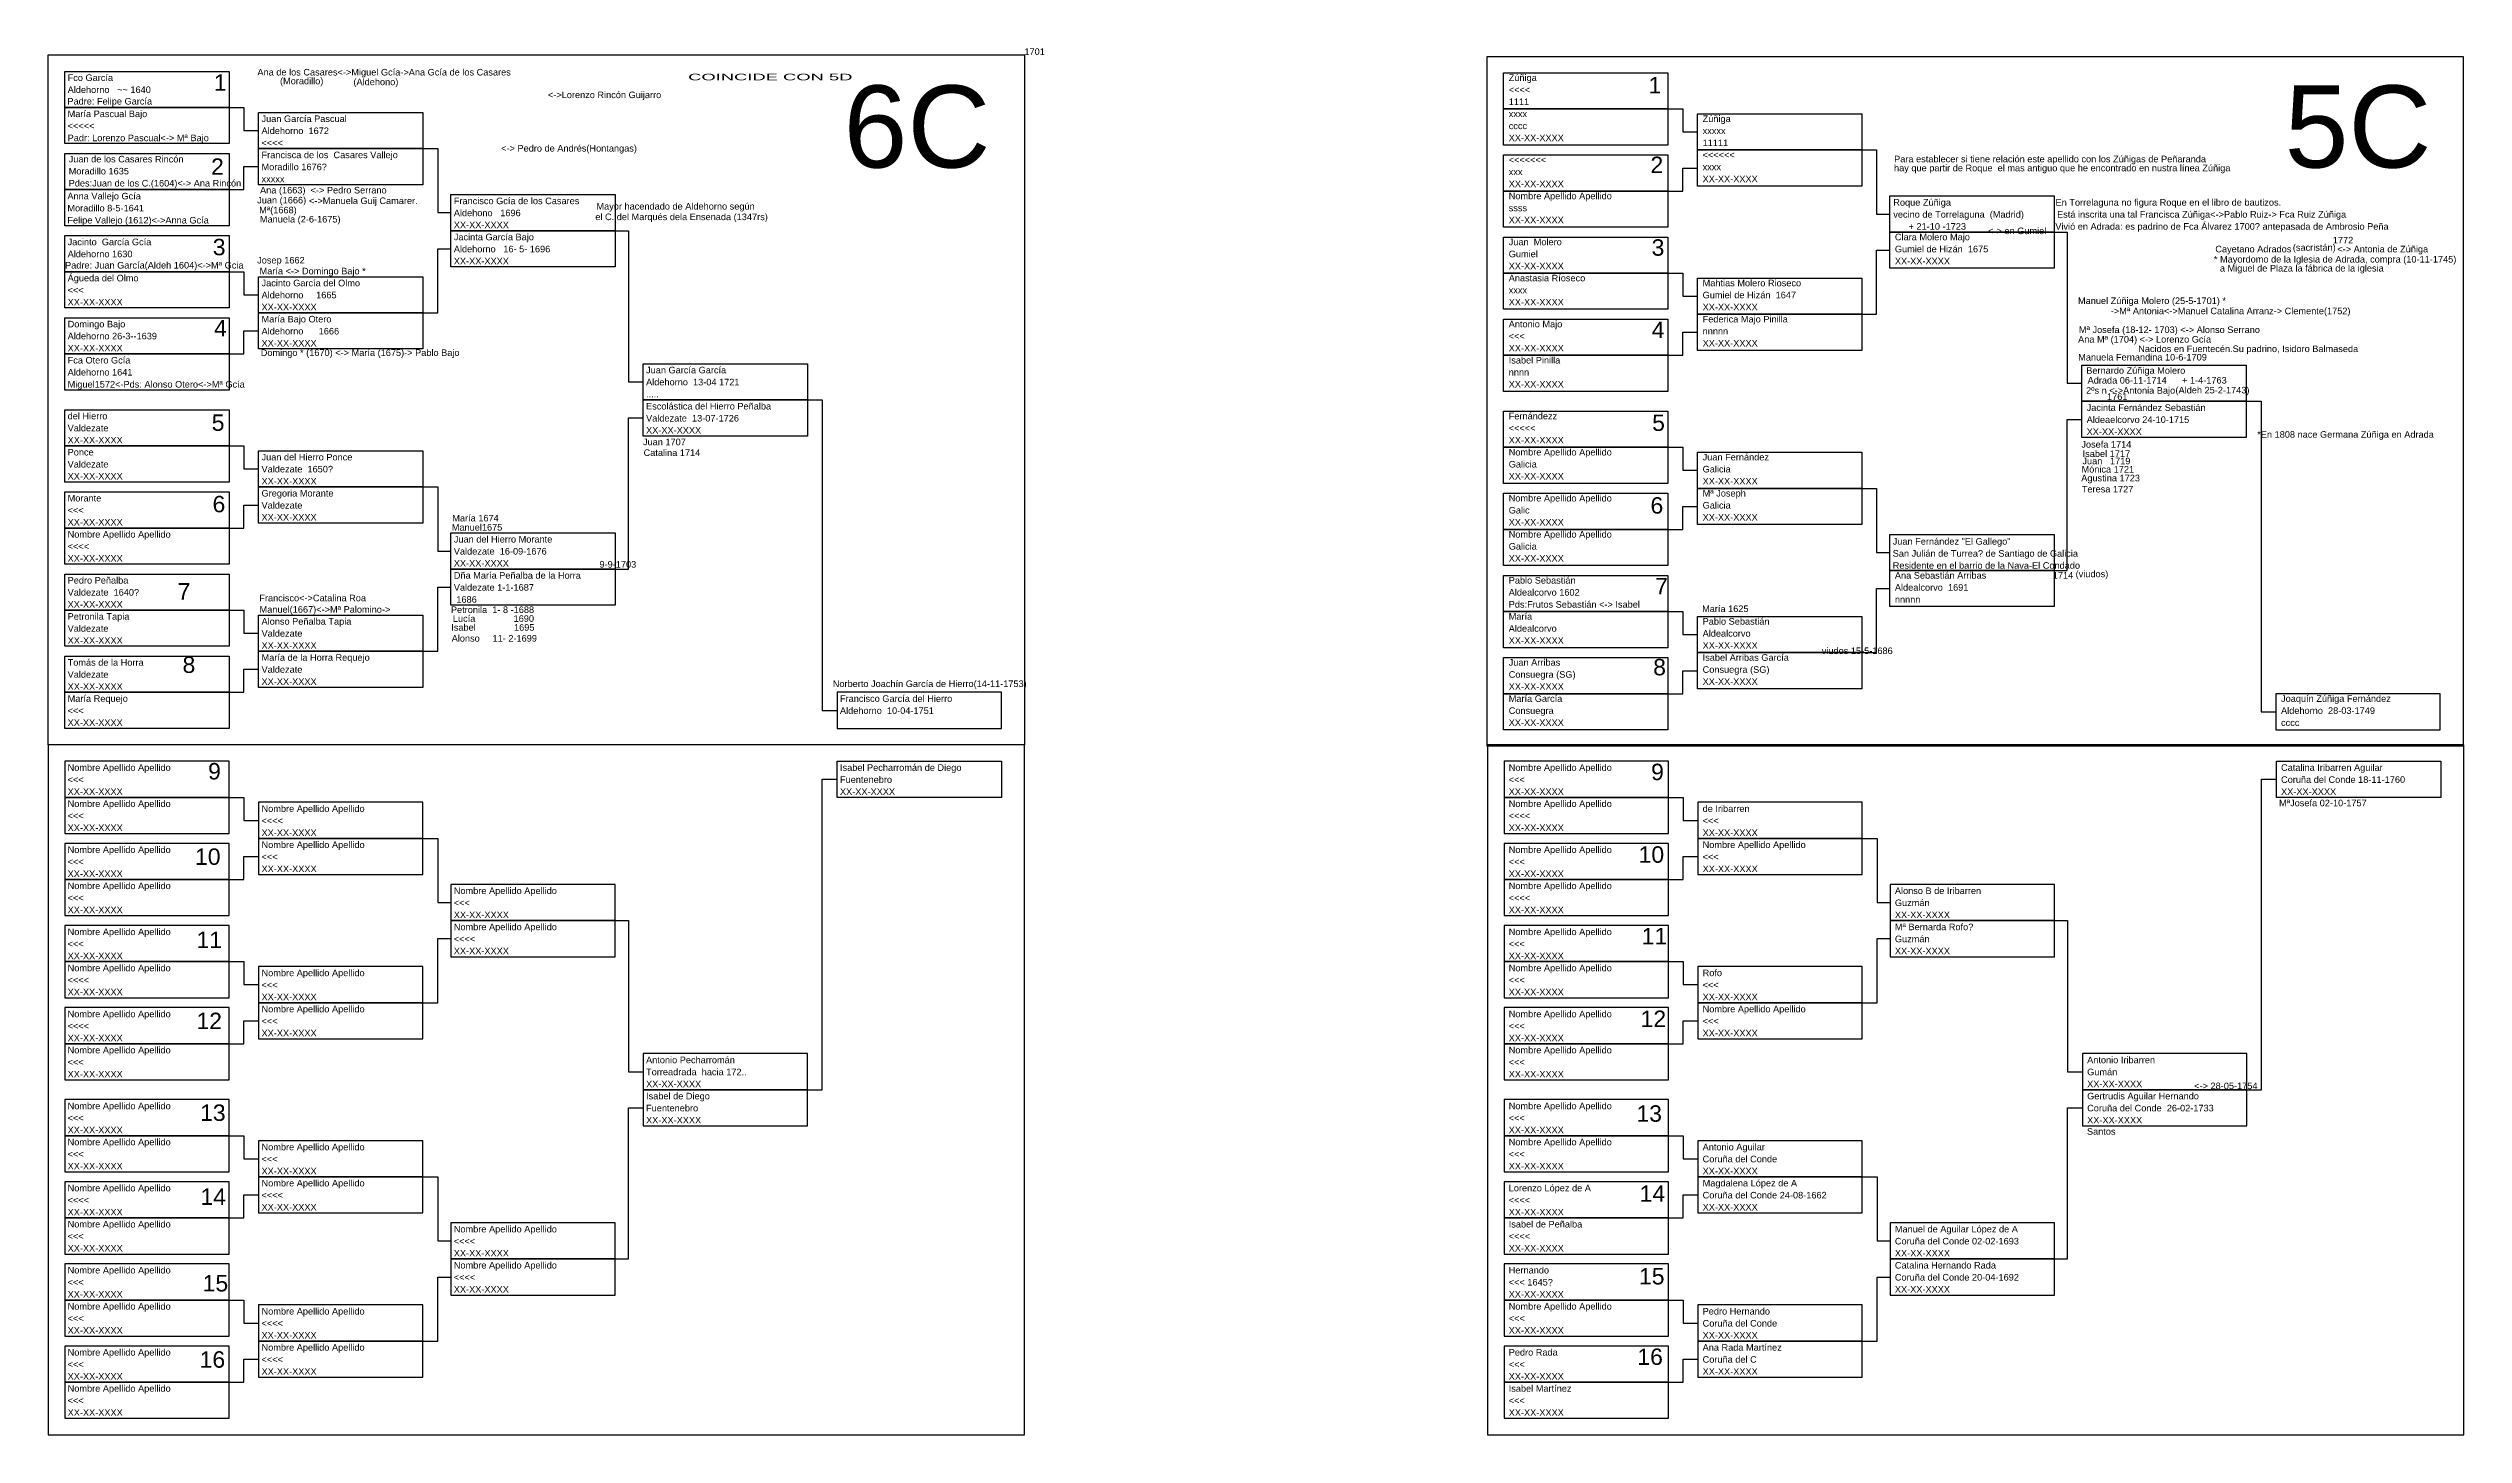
# Model space of a CAD drawing. Header units: millimetres. Extents: x -16844 to 23151, y -8543 to 4892.
# Drawn here: x -2192 to -1457, y -500 to -78 of the extents above; entities that cross this region are included whole.
import ezdxf
from ezdxf.enums import TextEntityAlignment as Align

# ---------------------------------------------------------------- set-up
doc = ezdxf.new("R2010")
doc.units = ezdxf.units.MM
doc.layers.add('Arroyo', color=30, linetype='Continuous')
doc.styles.add('Arial', font='arial.ttf', dxfattribs={"height": 0.01})

# ---------------------------------------------------------------- blocks, each defined once
blk = doc.blocks.new('Hoja superior')
for points in [[(0, 210), (297, 210), (297, 0), (0, 0)], [(5, 205), (55, 205), (55, 194), (5, 194)], [(5, 194), (55, 194), (55, 183), (5, 183)], [(64, 192.5), (114, 192.5), (114, 181.5), (64, 181.5)], [(5, 180), (55, 180), (55, 169), (5, 169)], [(64, 181.5), (114, 181.5), (114, 170.5), (64, 170.5)], [(5, 169), (55, 169), (55, 158), (5, 158)], [(122.5, 167.5), (172.5, 167.5), (172.5, 156.5), (122.5, 156.5)], [(5, 155), (55, 155), (55, 144), (5, 144)], [(122.5, 156.5), (172.5, 156.5), (172.5, 145.5), (122.5, 145.5)], [(5, 144), (55, 144), (55, 133), (5, 133)], [(64, 142.5), (114, 142.5), (114, 131.5), (64, 131.5)], [(5, 130), (55, 130), (55, 119), (5, 119)], [(64, 131.5), (114, 131.5), (114, 120.5), (64, 120.5)], [(5, 119), (55, 119), (55, 108), (5, 108)], [(181, 116), (231, 116), (231, 105), (181, 105)], [(181, 105), (231, 105), (231, 94), (181, 94)], [(5, 102), (55, 102), (55, 91), (5, 91)], [(5, 91), (55, 91), (55, 80), (5, 80)], [(64, 89.5), (114, 89.5), (114, 78.5), (64, 78.5)], [(5, 77), (55, 77), (55, 66), (5, 66)], [(64, 78.5), (114, 78.5), (114, 67.5), (64, 67.5)], [(5, 66), (55, 66), (55, 55), (5, 55)], [(122.5, 64.5), (172.5, 64.5), (172.5, 53.5), (122.5, 53.5)], [(5, 52), (55, 52), (55, 41), (5, 41)], [(122.5, 53.5), (172.5, 53.5), (172.5, 42.5), (122.5, 42.5)], [(5, 41), (55, 41), (55, 30), (5, 30)], [(64, 39.5), (114, 39.5), (114, 28.5), (64, 28.5)], [(5, 27), (55, 27), (55, 16), (5, 16)], [(64, 28.5), (114, 28.5), (114, 17.5), (64, 17.5)], [(5, 16), (55, 16), (55, 5), (5, 5)], [(240, 5), (290, 5), (290, 16), (240, 16)]]:
    blk.add_lwpolyline(points, close=True)
for points in [[(55, 194), (59.5, 194), (59.5, 187), (64, 187)], [(114, 181.5), (118.5, 181.5), (118.5, 162), (122.5, 162)], [(55, 169), (59.5, 169), (59.5, 176), (64, 176)], [(172.5, 156.5), (176.5, 156.5), (176.5, 110.5), (181, 110.5)], [(114, 131.5), (118.5, 131.5), (118.5, 151), (122.5, 151)], [(55, 144), (59.5, 144), (59.5, 137), (64, 137)], [(55, 119), (59.5, 119), (59.5, 126), (64, 126)], [(231, 105), (235.5, 105), (235.5, 10.5), (240, 10.5)], [(172.5, 53.5), (176.5, 53.5), (176.5, 99.5), (181, 99.5)], [(55, 91), (59.5, 91), (59.5, 84), (64, 84)], [(114, 78.5), (118.5, 78.5), (118.5, 59), (122.5, 59)], [(55, 66), (59.5, 66), (59.5, 73), (64, 73)], [(114, 28.5), (118.5, 28.5), (118.5, 48), (122.5, 48)], [(55, 41), (59.5, 41), (59.5, 34), (64, 34)], [(55, 16), (59.5, 16), (59.5, 23), (64, 23)]]:
    blk.add_lwpolyline(points)
blk = doc.blocks.new('Hoja inferior')
for points in [[(0, -210), (297, -210), (297, 0), (0, 0)], [(5, -16), (55, -16), (55, -5), (5, -5)], [(240, -5), (290, -5), (290, -16), (240, -16)], [(5, -27), (55, -27), (55, -16), (5, -16)], [(64, -28.5), (114, -28.5), (114, -17.5), (64, -17.5)], [(64, -39.5), (114, -39.5), (114, -28.5), (64, -28.5)], [(5, -41), (55, -41), (55, -30), (5, -30)], [(5, -52), (55, -52), (55, -41), (5, -41)], [(122.5, -53.5), (172.5, -53.5), (172.5, -42.5), (122.5, -42.5)], [(5, -66), (55, -66), (55, -55), (5, -55)], [(122.5, -64.5), (172.5, -64.5), (172.5, -53.5), (122.5, -53.5)], [(5, -77), (55, -77), (55, -66), (5, -66)], [(64, -78.5), (114, -78.5), (114, -67.5), (64, -67.5)], [(5, -91), (55, -91), (55, -80), (5, -80)], [(64, -89.5), (114, -89.5), (114, -78.5), (64, -78.5)], [(5, -102), (55, -102), (55, -91), (5, -91)], [(181, -105), (231, -105), (231, -94), (181, -94)], [(5, -119), (55, -119), (55, -108), (5, -108)], [(181, -116), (231, -116), (231, -105), (181, -105)], [(5, -130), (55, -130), (55, -119), (5, -119)], [(64, -131.5), (114, -131.5), (114, -120.5), (64, -120.5)], [(64, -142.5), (114, -142.5), (114, -131.5), (64, -131.5)], [(5, -144), (55, -144), (55, -133), (5, -133)], [(5, -155), (55, -155), (55, -144), (5, -144)], [(122.5, -156.5), (172.5, -156.5), (172.5, -145.5), (122.5, -145.5)], [(5, -169), (55, -169), (55, -158), (5, -158)], [(122.5, -167.5), (172.5, -167.5), (172.5, -156.5), (122.5, -156.5)], [(5, -180), (55, -180), (55, -169), (5, -169)], [(64, -181.5), (114, -181.5), (114, -170.5), (64, -170.5)], [(5, -194), (55, -194), (55, -183), (5, -183)], [(64, -192.5), (114, -192.5), (114, -181.5), (64, -181.5)], [(5, -205), (55, -205), (55, -194), (5, -194)]]:
    blk.add_lwpolyline(points, close=True)
for points in [[(231, -105), (235.5, -105), (235.5, -10.5), (240, -10.5)], [(55, -16), (59.5, -16), (59.5, -23), (64, -23)], [(114, -28.5), (118.5, -28.5), (118.5, -48), (122.5, -48)], [(55, -41), (59.5, -41), (59.5, -34), (64, -34)], [(172.5, -53.5), (176.5, -53.5), (176.5, -99.5), (181, -99.5)], [(55, -66), (59.5, -66), (59.5, -73), (64, -73)], [(114, -78.5), (118.5, -78.5), (118.5, -59), (122.5, -59)], [(55, -91), (59.5, -91), (59.5, -84), (64, -84)], [(172.5, -156.5), (176.5, -156.5), (176.5, -110.5), (181, -110.5)], [(55, -119), (59.5, -119), (59.5, -126), (64, -126)], [(114, -131.5), (118.5, -131.5), (118.5, -151), (122.5, -151)], [(55, -144), (59.5, -144), (59.5, -137), (64, -137)], [(55, -169), (59.5, -169), (59.5, -176), (64, -176)], [(114, -181.5), (118.5, -181.5), (118.5, -162), (122.5, -162)], [(55, -194), (59.5, -194), (59.5, -187), (64, -187)]]:
    blk.add_lwpolyline(points)
blk = doc.blocks.new('Casilla')
at = {"style": 'Arial'}
for tag, p in [('NOMBRE', (0.88, 8.08)), ('LUGAR_NACIMIENTO', (0.88, 4.42)), ('FECHA', (0.88, 0.75))]:
    blk.add_attdef(tag, p, '', height=2, dxfattribs=at)
blk = doc.blocks.new('Hermanos')
at = {"style": 'Arial'}
blk.add_attdef('NOMBRE', (0, 0), '', height=2, dxfattribs=at)

msp = doc.modelspace()

# ---------------------------------------------------------------- block references
for name, p, values in [('Hermanos', (-1895.38, -80), {'NOMBRE': '1701'}), ('Hermanos', (-2121.88, -88.92), {'NOMBRE': '(Moradillo)'}), ('Hermanos', (-2099.54, -89.2), {'NOMBRE': '(Aldehono)'}), ('Casilla', (-1748.9, -96), {'NOMBRE': 'Zúñiga', 'LUGAR_NACIMIENTO': '<<<<', 'FECHA': '1111'}), ('Hermanos', (-2186.58, -95.09), {'NOMBRE': 'Padre: Felipe García'}), ('Hermanos', (-2040.36, -93.14), {'NOMBRE': '<->Lorenzo Rincón Guijarro'}), ('Casilla', (-2187.38, -107), {'NOMBRE': 'María Pascual Bajo', 'LUGAR_NACIMIENTO': '<<<<<', 'FECHA': 'Padr: Lorenzo Pascual<-> Mª Bajo'}), ('Casilla', (-2128.38, -108.5), {'NOMBRE': 'Juan García Pascual', 'LUGAR_NACIMIENTO': 'Aldehorno  1672', 'FECHA': '<<<<'}), ('Casilla', (-1748.9, -107), {'NOMBRE': 'xxxx', 'LUGAR_NACIMIENTO': 'cccc', 'FECHA': 'XX-XX-XXXX'}), ('Casilla', (-1689.9, -108.5), {'NOMBRE': 'Zúñiga', 'LUGAR_NACIMIENTO': 'xxxxx', 'FECHA': '11111'}), ('Casilla', (-2128.38, -119.5), {'NOMBRE': 'Francisca de los  Casares Vallejo', 'LUGAR_NACIMIENTO': 'Moradillo 1676?', 'FECHA': 'xxxxx'}), ('Hermanos', (-2054.59, -109.41), {'NOMBRE': '<-> Pedro de Andrés(Hontangas)'}), ('Casilla', (-1689.9, -119.5), {'NOMBRE': '<<<<<<', 'LUGAR_NACIMIENTO': 'xxxx', 'FECHA': 'XX-XX-XXXX'}), ('Casilla', (-2187.06, -120.79), {'NOMBRE': 'Juan de los Casares Rincón', 'LUGAR_NACIMIENTO': 'Moradillo 1635', 'FECHA': 'Pdes:Juan de los C.(1604)<-> Ana Rincón'}), ('Casilla', (-1748.9, -121), {'NOMBRE': '<<<<<<<', 'LUGAR_NACIMIENTO': 'xxx', 'FECHA': 'XX-XX-XXXX'}), ('Casilla', (-2187.45, -132.05), {'NOMBRE': 'Anna Vallejo Gcía', 'LUGAR_NACIMIENTO': 'Moradillo 8-5-1641', 'FECHA': 'Felipe Vallejo (1612)<->Anna Gcía'}), ('Hermanos', (-2128.83, -125.2), {'NOMBRE': 'Juan (1666)'}), ('Hermanos', (-2127.95, -122.16), {'NOMBRE': 'Ana (1663)  <-> Pedro Serrano'}), ('Hermanos', (-2113.07, -125.39), {'NOMBRE': '<->Manuela Guij Camarer.'}), ('Casilla', (-2069.88, -133.5), {'NOMBRE': 'Francisco Gcía de los Casares', 'LUGAR_NACIMIENTO': 'Aldehono   1696', 'FECHA': 'XX-XX-XXXX'}), ('Casilla', (-1748.9, -132), {'NOMBRE': 'Nombre Apellido Apellido', 'LUGAR_NACIMIENTO': 'ssss', 'FECHA': 'XX-XX-XXXX'}), ('Casilla', (-1631.89, -133.95), {'NOMBRE': 'Roque Zúñiga                                         En Torrelaguna no figura Roque en el libro de bautizos.', 'LUGAR_NACIMIENTO': 'vecino de Torrelaguna  (Madrid)             Está inscrita una tal Francisca Zúñiga<->Pablo Ruiz-> Fca Ruiz Zúñiga', 'FECHA': '      + 21-10 -1723                                   Vivió en Adrada: es padrino de Fca Álvarez 1700? antepasada de Ambrosio Peña                                                                                 '}), ('Hermanos', (-2128.23, -128.21), {'NOMBRE': 'Mª(1668)'}), ('Casilla', (-2069.88, -144.5), {'NOMBRE': 'Jacinta García Bajo', 'LUGAR_NACIMIENTO': 'Aldehorno   16- 5- 1696', 'FECHA': 'XX-XX-XXXX'}), ('Casilla', (-1748.9, -146), {'NOMBRE': 'Juan  Molero', 'LUGAR_NACIMIENTO': 'Gumiel', 'FECHA': 'XX-XX-XXXX'}), ('Casilla', (-1631.4, -144.5), {'NOMBRE': 'Clara Molero Majo', 'LUGAR_NACIMIENTO': 'Gumiel de Hizán  1675', 'FECHA': 'XX-XX-XXXX'}), ('Hermanos', (-1602.15, -134.54), {'NOMBRE': '<-> en Gumiel'}), ('Hermanos', (-1533.02, -140.09), {'NOMBRE': 'Cayetano Adrados                  <-> Antonia de Zúñiga'}), ('Hermanos', (-1509.44, -139.61), {'NOMBRE': '(sacristán)'}), ('Hermanos', (-1497.27, -137.37), {'NOMBRE': '1772'}), ('Hermanos', (-2187.28, -145.01), {'NOMBRE': 'Padre: Juan García(Aldeh 1604)<->Mª Gcia'}), ('Casilla', (-2187.38, -157), {'NOMBRE': 'Águeda del Olmo', 'LUGAR_NACIMIENTO': '<<<', 'FECHA': 'XX-XX-XXXX'}), ('Hermanos', (-2128.83, -143.48), {'NOMBRE': 'Josep 1662'}), ('Hermanos', (-2128.1, -146.78), {'NOMBRE': 'María <-> Domingo Bajo *'}), ('Casilla', (-1748.9, -157), {'NOMBRE': 'Anastasia Ríoseco', 'LUGAR_NACIMIENTO': 'xxxx', 'FECHA': 'XX-XX-XXXX'}), ('Casilla', (-2128.38, -158.5), {'NOMBRE': 'Jacinto García del Olmo', 'LUGAR_NACIMIENTO': 'Aldehorno     1665', 'FECHA': 'XX-XX-XXXX'}), ('Casilla', (-1689.9, -158.5), {'NOMBRE': 'Mahtias Molero Rioseco', 'LUGAR_NACIMIENTO': 'Gumiel de Hizán  1647', 'FECHA': 'XX-XX-XXXX'}), ('Hermanos', (-1574.8, -155.82), {'NOMBRE': 'Manuel Zúñiga Molero (25-5-1701) *'}), ('Casilla', (-2187.38, -171), {'NOMBRE': 'Domingo Bajo', 'LUGAR_NACIMIENTO': 'Aldehorno 26-3--1639', 'FECHA': 'XX-XX-XXXX'}), ('Casilla', (-2128.38, -169.5), {'NOMBRE': 'María Bajo Otero', 'LUGAR_NACIMIENTO': 'Aldehorno      1666', 'FECHA': 'XX-XX-XXXX'}), ('Casilla', (-1748.9, -171), {'NOMBRE': 'Antonio Majo', 'LUGAR_NACIMIENTO': '<<<', 'FECHA': 'XX-XX-XXXX'}), ('Casilla', (-1689.9, -169.5), {'NOMBRE': 'Federica Majo Pinilla', 'LUGAR_NACIMIENTO': 'nnnnn', 'FECHA': 'XX-XX-XXXX'}), ('Hermanos', (-1564.82, -158.93), {'NOMBRE': '->Mª Antonia<->Manuel Catalina Arranz-> Clemente(1752)'}), ('Hermanos', (-1574.77, -167.55), {'NOMBRE': 'Ana Mª (1704) <-> Lorenzo Gcía                                '}), ('Hermanos', (-1574.52, -164.64), {'NOMBRE': 'Mª Josefa (18-12- 1703) <-> Alonso Serrano'}), ('Hermanos', (-1556.48, -170.45), {'NOMBRE': 'Nacidos en Fuentecén.Su padrino, Isidoro Balmaseda'}), ('Casilla', (-2187.38, -182), {'NOMBRE': 'Fca Otero Gcía', 'LUGAR_NACIMIENTO': 'Aldehorno 1641', 'FECHA': 'Miguel1572<-Pds: Alonso Otero<->Mª Gcía'}), ('Hermanos', (-2127.74, -171.63), {'NOMBRE': 'Domingo * (1670) <-> María (1675)-> Pablo Bajo'}), ('Casilla', (-2011.38, -185), {'NOMBRE': 'Juan García García', 'LUGAR_NACIMIENTO': 'Aldehorno  13-04 1721', 'FECHA': '.....'}), ('Casilla', (-1748.9, -182), {'NOMBRE': 'Isabel Pinilla', 'LUGAR_NACIMIENTO': 'nnnn', 'FECHA': 'XX-XX-XXXX'}), ('Hermanos', (-1574.74, -173.01), {'NOMBRE': 'Manuela Fernandina 10-6-1709'}), ('Hermanos', (-1572.35, -183.12), {'NOMBRE': '2ºs n <->Antonia Bajo'}), ('Hermanos', (-1565.97, -185), {'NOMBRE': '1761'}), ('Hermanos', (-1563, -183.03), {'NOMBRE': '                       (Aldeh 25-2-1743)     '}), ('Casilla', (-2187.38, -199), {'NOMBRE': 'del Hierro', 'LUGAR_NACIMIENTO': 'Valdezate', 'FECHA': 'XX-XX-XXXX'}), ('Casilla', (-2011.38, -196), {'NOMBRE': 'Escolástica del Hierro Peñalba', 'LUGAR_NACIMIENTO': 'Valdezate  13-07-1726', 'FECHA': 'XX-XX-XXXX'}), ('Casilla', (-1748.9, -199), {'NOMBRE': 'Fernándezz', 'LUGAR_NACIMIENTO': '<<<<<', 'FECHA': 'XX-XX-XXXX'}), ('Casilla', (-1573.05, -196.43), {'NOMBRE': 'Jacinta Fernández Sebastián', 'LUGAR_NACIMIENTO': 'Aldeaelcorvo 24-10-1715', 'FECHA': 'XX-XX-XXXX'}), ('Hermanos', (-2011.45, -198.8), {'NOMBRE': 'Juan 1707'}), ('Hermanos', (-1573.79, -199.54), {'NOMBRE': 'Josefa 1714'}), ('Casilla', (-2187.38, -210), {'NOMBRE': 'Ponce', 'LUGAR_NACIMIENTO': 'Valdezate', 'FECHA': 'XX-XX-XXXX'}), ('Casilla', (-2128.38, -211.5), {'NOMBRE': 'Juan del Hierro Ponce', 'LUGAR_NACIMIENTO': 'Valdezate  1650?', 'FECHA': 'XX-XX-XXXX'}), ('Hermanos', (-2011.25, -202.07), {'NOMBRE': 'Catalina 1714'}), ('Casilla', (-1748.9, -210), {'NOMBRE': 'Nombre Apellido Apellido', 'LUGAR_NACIMIENTO': 'Galicia', 'FECHA': 'XX-XX-XXXX'}), ('Casilla', (-1689.9, -211.5), {'NOMBRE': 'Juan Fernández', 'LUGAR_NACIMIENTO': 'Galicia', 'FECHA': 'XX-XX-XXXX'}), ('Hermanos', (-1573.72, -207.12), {'NOMBRE': 'Mónica 1721'}), ('Hermanos', (-1573.46, -204.61), {'NOMBRE': 'Juan   1719'}), ('Hermanos', (-1573.39, -202.39), {'NOMBRE': 'Isabel 1717'}), ('Casilla', (-2128.38, -222.5), {'NOMBRE': 'Gregoria Morante', 'LUGAR_NACIMIENTO': 'Valdezate', 'FECHA': 'XX-XX-XXXX'}), ('Casilla', (-1689.9, -222.5), {'NOMBRE': 'Mª Joseph', 'LUGAR_NACIMIENTO': 'Galicia', 'FECHA': 'XX-XX-XXXX'}), ('Hermanos', (-1573.82, -209.79), {'NOMBRE': 'Agustina 1723'}), ('Hermanos', (-1573.65, -213.17), {'NOMBRE': 'Teresa 1727'}), ('Casilla', (-2187.38, -224), {'NOMBRE': 'Morante', 'LUGAR_NACIMIENTO': '<<<', 'FECHA': 'XX-XX-XXXX'}), ('Hermanos', (-2069.46, -221.99), {'NOMBRE': 'María 1674'}), ('Casilla', (-1748.9, -224), {'NOMBRE': 'Nombre Apellido Apellido', 'LUGAR_NACIMIENTO': 'Galic', 'FECHA': 'XX-XX-XXXX'}), ('Casilla', (-2187.38, -235), {'NOMBRE': 'Nombre Apellido Apellido', 'LUGAR_NACIMIENTO': '<<<<', 'FECHA': 'XX-XX-XXXX'}), ('Hermanos', (-2069.62, -224.79), {'NOMBRE': 'Manuel1675'}), ('Casilla', (-2069.88, -236.5), {'NOMBRE': 'Juan del Hierro Morante', 'LUGAR_NACIMIENTO': 'Valdezate  16-09-1676', 'FECHA': 'XX-XX-XXXX'}), ('Casilla', (-1748.9, -235), {'NOMBRE': 'Nombre Apellido Apellido', 'LUGAR_NACIMIENTO': 'Galicia', 'FECHA': 'XX-XX-XXXX'}), ('Casilla', (-1632.06, -237.15), {'NOMBRE': 'Juan Fernández "El Gallego"', 'LUGAR_NACIMIENTO': 'San Julián de Turrea? de Santiago de Galicia', 'FECHA': 'Residente en el barrio de la Nava-El Condado'}), ('Hermanos', (-2024.68, -236.06), {'NOMBRE': '9-9-1703'}), ('Casilla', (-2187.38, -249), {'NOMBRE': 'Pedro Peñalba', 'LUGAR_NACIMIENTO': 'Valdezate  1640?', 'FECHA': 'XX-XX-XXXX'}), ('Casilla', (-2069.88, -247.5), {'NOMBRE': 'Dña María Peñalba de la Horra', 'LUGAR_NACIMIENTO': 'Valdezate 1-1-1687', 'FECHA': ' 1686'}), ('Casilla', (-1748.9, -249), {'NOMBRE': 'Pablo Sebastián', 'LUGAR_NACIMIENTO': 'Aldealcorvo 1602', 'FECHA': 'Pds:Frutos Sebastián <-> Isabel'}), ('Casilla', (-1631.4, -247.5), {'NOMBRE': 'Ana Sebastián Arribas', 'LUGAR_NACIMIENTO': 'Aldealcorvo  1691', 'FECHA': 'nnnnn'}), ('Hermanos', (-1601.89, -239.4), {'NOMBRE': '                         1714'}), ('Hermanos', (-1594.15, -238.97), {'NOMBRE': '                        (viudos) '}), ('Casilla', (-2187.38, -260), {'NOMBRE': 'Petronila Tapia', 'LUGAR_NACIMIENTO': 'Valdezate', 'FECHA': 'XX-XX-XXXX'}), ('Hermanos', (-2128.17, -246.31), {'NOMBRE': 'Francisco<->Catalina Roa'}), ('Hermanos', (-2128.1, -249.78), {'NOMBRE': 'Manuel(1667)<->Mª Palomino->'}), ('Hermanos', (-2069.88, -249.87), {'NOMBRE': 'Petronila  1- 8 -1688'}), ('Casilla', (-1748.9, -260), {'NOMBRE': 'María', 'LUGAR_NACIMIENTO': 'Aldealcorvo', 'FECHA': 'XX-XX-XXXX'}), ('Hermanos', (-1689.18, -249.58), {'NOMBRE': 'María 1625'}), ('Casilla', (-2128.38, -261.5), {'NOMBRE': 'Alonso Peñalba Tapia', 'LUGAR_NACIMIENTO': 'Valdezate', 'FECHA': 'XX-XX-XXXX'}), ('Hermanos', (-2070.42, -258.58), {'NOMBRE': ' Alonso     11- 2-1699'}), ('Hermanos', (-2072.88, -255.26), {'NOMBRE': '    Isabel               1695'}), ('Hermanos', (-2069.28, -252.56), {'NOMBRE': 'Lucía               1690'}), ('Casilla', (-1689.9, -261.5), {'NOMBRE': 'Pablo Sebastián', 'LUGAR_NACIMIENTO': 'Aldealcorvo', 'FECHA': 'XX-XX-XXXX'}), ('Casilla', (-2187.38, -274), {'NOMBRE': 'Tomás de la Horra', 'LUGAR_NACIMIENTO': 'Valdezate', 'FECHA': 'XX-XX-XXXX'}), ('Casilla', (-2128.38, -272.5), {'NOMBRE': 'María de la Horra Requejo', 'LUGAR_NACIMIENTO': 'Valdezate', 'FECHA': 'XX-XX-XXXX'}), ('Casilla', (-1748.9, -274), {'NOMBRE': 'Juan Arribas', 'LUGAR_NACIMIENTO': 'Consuegra (SG)', 'FECHA': 'XX-XX-XXXX'}), ('Casilla', (-1689.9, -272.5), {'NOMBRE': 'Isabel Arribas García', 'LUGAR_NACIMIENTO': 'Consuegra (SG)', 'FECHA': 'XX-XX-XXXX'}), ('Hermanos', (-1652.77, -262.37), {'NOMBRE': 'viudos 15-5-1686'}), ('Hermanos', (-1953.69, -272.41), {'NOMBRE': 'Norberto Joachín García de Hierro(14-11-1753)'}), ('Casilla', (-2187.38, -285), {'NOMBRE': 'María Requejo', 'LUGAR_NACIMIENTO': '<<<', 'FECHA': 'XX-XX-XXXX'}), ('Casilla', (-1748.9, -285), {'NOMBRE': 'María García', 'LUGAR_NACIMIENTO': 'Consuegra', 'FECHA': 'XX-XX-XXXX'}), ('Casilla', (-1513.9, -285), {'NOMBRE': 'Joaquín Zúñiga Fernández', 'LUGAR_NACIMIENTO': 'Aldehorno  28-03-1749', 'FECHA': 'cccc'}), ('Casilla', (-2187.38, -306), {'NOMBRE': 'Nombre Apellido Apellido', 'LUGAR_NACIMIENTO': '<<<', 'FECHA': 'XX-XX-XXXX'}), ('Casilla', (-1952.38, -306), {'NOMBRE': 'Isabel Pecharromán de Diego', 'LUGAR_NACIMIENTO': 'Fuentenebro', 'FECHA': 'XX-XX-XXXX'}), ('Casilla', (-1748.9, -306), {'NOMBRE': 'Nombre Apellido Apellido', 'LUGAR_NACIMIENTO': '<<<', 'FECHA': 'XX-XX-XXXX'}), ('Casilla', (-1513.9, -306), {'NOMBRE': 'Catalina Iribarren Aguilar', 'LUGAR_NACIMIENTO': 'Coruña del Conde 18-11-1760', 'FECHA': 'XX-XX-XXXX'}), ('Casilla', (-2187.38, -317), {'NOMBRE': 'Nombre Apellido Apellido', 'LUGAR_NACIMIENTO': '<<<', 'FECHA': 'XX-XX-XXXX'}), ('Casilla', (-2128.38, -318.5), {'NOMBRE': 'Nombre Apellido Apellido', 'LUGAR_NACIMIENTO': '<<<<', 'FECHA': 'XX-XX-XXXX'}), ('Casilla', (-1748.9, -317), {'NOMBRE': 'Nombre Apellido Apellido', 'LUGAR_NACIMIENTO': '<<<<', 'FECHA': 'XX-XX-XXXX'}), ('Casilla', (-1689.9, -318.5), {'NOMBRE': 'de Iribarren', 'LUGAR_NACIMIENTO': '<<<', 'FECHA': 'XX-XX-XXXX'}), ('Hermanos', (-1513.63, -308.7), {'NOMBRE': 'MªJosefa 02-10-1757'}), ('Casilla', (-2187.38, -331), {'NOMBRE': 'Nombre Apellido Apellido', 'LUGAR_NACIMIENTO': '<<<', 'FECHA': 'XX-XX-XXXX'}), ('Casilla', (-2128.38, -329.5), {'NOMBRE': 'Nombre Apellido Apellido', 'LUGAR_NACIMIENTO': '<<<', 'FECHA': 'XX-XX-XXXX'}), ('Casilla', (-1748.9, -331), {'NOMBRE': 'Nombre Apellido Apellido', 'LUGAR_NACIMIENTO': '<<<', 'FECHA': 'XX-XX-XXXX'}), ('Casilla', (-1689.9, -329.5), {'NOMBRE': 'Nombre Apellido Apellido', 'LUGAR_NACIMIENTO': '<<<', 'FECHA': 'XX-XX-XXXX'}), ('Casilla', (-2187.38, -342), {'NOMBRE': 'Nombre Apellido Apellido', 'LUGAR_NACIMIENTO': '<<<', 'FECHA': 'XX-XX-XXXX'}), ('Casilla', (-2069.88, -343.5), {'NOMBRE': 'Nombre Apellido Apellido', 'LUGAR_NACIMIENTO': '<<<', 'FECHA': 'XX-XX-XXXX'}), ('Casilla', (-1748.9, -342), {'NOMBRE': 'Nombre Apellido Apellido', 'LUGAR_NACIMIENTO': '<<<<', 'FECHA': 'XX-XX-XXXX'}), ('Casilla', (-1631.4, -343.5), {'NOMBRE': 'Alonso B de Iribarren', 'LUGAR_NACIMIENTO': 'Guzmán', 'FECHA': 'XX-XX-XXXX'}), ('Casilla', (-2069.88, -354.5), {'NOMBRE': 'Nombre Apellido Apellido', 'LUGAR_NACIMIENTO': '<<<<', 'FECHA': 'XX-XX-XXXX'}), ('Casilla', (-1631.4, -354.5), {'NOMBRE': 'Mª Bernarda Rofo?', 'LUGAR_NACIMIENTO': 'Guzmán', 'FECHA': 'XX-XX-XXXX'}), ('Casilla', (-2187.38, -356), {'NOMBRE': 'Nombre Apellido Apellido', 'LUGAR_NACIMIENTO': '<<<', 'FECHA': 'XX-XX-XXXX'}), ('Casilla', (-1748.9, -356), {'NOMBRE': 'Nombre Apellido Apellido', 'LUGAR_NACIMIENTO': '<<<', 'FECHA': 'XX-XX-XXXX'}), ('Casilla', (-2187.38, -367), {'NOMBRE': 'Nombre Apellido Apellido', 'LUGAR_NACIMIENTO': '<<<<', 'FECHA': 'XX-XX-XXXX'}), ('Casilla', (-2128.38, -368.5), {'NOMBRE': 'Nombre Apellido Apellido', 'LUGAR_NACIMIENTO': '<<<', 'FECHA': 'XX-XX-XXXX'}), ('Casilla', (-1748.9, -367), {'NOMBRE': 'Nombre Apellido Apellido', 'LUGAR_NACIMIENTO': '<<<', 'FECHA': 'XX-XX-XXXX'}), ('Casilla', (-1689.9, -368.5), {'NOMBRE': 'Rofo', 'LUGAR_NACIMIENTO': '<<<', 'FECHA': 'XX-XX-XXXX'}), ('Casilla', (-2187.38, -381), {'NOMBRE': 'Nombre Apellido Apellido', 'LUGAR_NACIMIENTO': '<<<<', 'FECHA': 'XX-XX-XXXX'}), ('Casilla', (-2128.38, -379.5), {'NOMBRE': 'Nombre Apellido Apellido', 'LUGAR_NACIMIENTO': '<<<', 'FECHA': 'XX-XX-XXXX'}), ('Casilla', (-1748.9, -381), {'NOMBRE': 'Nombre Apellido Apellido', 'LUGAR_NACIMIENTO': '<<<', 'FECHA': 'XX-XX-XXXX'}), ('Casilla', (-1689.9, -379.5), {'NOMBRE': 'Nombre Apellido Apellido', 'LUGAR_NACIMIENTO': '<<<', 'FECHA': 'XX-XX-XXXX'}), ('Casilla', (-2187.38, -392), {'NOMBRE': 'Nombre Apellido Apellido', 'LUGAR_NACIMIENTO': '<<<', 'FECHA': 'XX-XX-XXXX'}), ('Casilla', (-1748.9, -392), {'NOMBRE': 'Nombre Apellido Apellido', 'LUGAR_NACIMIENTO': '<<<', 'FECHA': 'XX-XX-XXXX'}), ('Casilla', (-2011.38, -395), {'NOMBRE': 'Antonio Pecharromán', 'LUGAR_NACIMIENTO': 'Torreadrada  hacia 172..', 'FECHA': 'XX-XX-XXXX'}), ('Casilla', (-1572.9, -395), {'NOMBRE': 'Antonio Iribarren', 'LUGAR_NACIMIENTO': 'Gumán', 'FECHA': 'XX-XX-XXXX'}), ('Casilla', (-2011.38, -406), {'NOMBRE': 'Isabel de Diego', 'LUGAR_NACIMIENTO': 'Fuentenebro', 'FECHA': 'XX-XX-XXXX'}), ('Casilla', (-1572.9, -406), {'NOMBRE': 'Gertrudis Aguilar Hernando', 'LUGAR_NACIMIENTO': 'Coruña del Conde  26-02-1733', 'FECHA': 'XX-XX-XXXX'}), ('Hermanos', (-1539.45, -394.81), {'NOMBRE': '<-> 28-05-1754'}), ('Casilla', (-2187.38, -409), {'NOMBRE': 'Nombre Apellido Apellido', 'LUGAR_NACIMIENTO': '<<<', 'FECHA': 'XX-XX-XXXX'}), ('Casilla', (-1748.9, -409), {'NOMBRE': 'Nombre Apellido Apellido', 'LUGAR_NACIMIENTO': '<<<', 'FECHA': 'XX-XX-XXXX'}), ('Casilla', (-2187.38, -420), {'NOMBRE': 'Nombre Apellido Apellido', 'LUGAR_NACIMIENTO': '<<<', 'FECHA': 'XX-XX-XXXX'}), ('Casilla', (-2128.38, -421.5), {'NOMBRE': 'Nombre Apellido Apellido', 'LUGAR_NACIMIENTO': '<<<', 'FECHA': 'XX-XX-XXXX'}), ('Casilla', (-1748.9, -420), {'NOMBRE': 'Nombre Apellido Apellido', 'LUGAR_NACIMIENTO': '<<<', 'FECHA': 'XX-XX-XXXX'}), ('Casilla', (-1689.9, -421.5), {'NOMBRE': 'Antonio Aguilar', 'LUGAR_NACIMIENTO': 'Coruña del Conde', 'FECHA': 'XX-XX-XXXX'}), ('Hermanos', (-1600.02, -408.69), {'NOMBRE': '                                    Santos'}), ('Casilla', (-2187.38, -434), {'NOMBRE': 'Nombre Apellido Apellido', 'LUGAR_NACIMIENTO': '<<<<', 'FECHA': 'XX-XX-XXXX'}), ('Casilla', (-2128.38, -432.5), {'NOMBRE': 'Nombre Apellido Apellido', 'LUGAR_NACIMIENTO': '<<<<', 'FECHA': 'XX-XX-XXXX'}), ('Casilla', (-1748.9, -434), {'NOMBRE': 'Lorenzo López de A', 'LUGAR_NACIMIENTO': '<<<<', 'FECHA': 'XX-XX-XXXX'}), ('Casilla', (-1689.9, -432.5), {'NOMBRE': 'Magdalena López de A', 'LUGAR_NACIMIENTO': 'Coruña del Conde 24-08-1662', 'FECHA': 'XX-XX-XXXX'}), ('Casilla', (-2187.38, -445), {'NOMBRE': 'Nombre Apellido Apellido', 'LUGAR_NACIMIENTO': '<<<', 'FECHA': 'XX-XX-XXXX'}), ('Casilla', (-2069.88, -446.5), {'NOMBRE': 'Nombre Apellido Apellido', 'LUGAR_NACIMIENTO': '<<<<', 'FECHA': 'XX-XX-XXXX'}), ('Casilla', (-1748.9, -445), {'NOMBRE': 'Isabel de Peñalba', 'LUGAR_NACIMIENTO': '<<<<', 'FECHA': 'XX-XX-XXXX'}), ('Casilla', (-1631.4, -446.5), {'NOMBRE': 'Manuel de Aguilar López de A', 'LUGAR_NACIMIENTO': 'Coruña del Conde 02-02-1693', 'FECHA': 'XX-XX-XXXX'}), ('Casilla', (-2069.88, -457.5), {'NOMBRE': 'Nombre Apellido Apellido', 'LUGAR_NACIMIENTO': '<<<<', 'FECHA': 'XX-XX-XXXX'}), ('Casilla', (-1631.4, -457.5), {'NOMBRE': 'Catalina Hernando Rada', 'LUGAR_NACIMIENTO': 'Coruña del Conde 20-04-1692', 'FECHA': 'XX-XX-XXXX'}), ('Casilla', (-2187.38, -459), {'NOMBRE': 'Nombre Apellido Apellido', 'LUGAR_NACIMIENTO': '<<<', 'FECHA': 'XX-XX-XXXX'}), ('Casilla', (-1748.9, -459), {'NOMBRE': 'Hernando', 'LUGAR_NACIMIENTO': '<<< 1645?', 'FECHA': 'XX-XX-XXXX'}), ('Casilla', (-2187.38, -470), {'NOMBRE': 'Nombre Apellido Apellido', 'LUGAR_NACIMIENTO': '<<<', 'FECHA': 'XX-XX-XXXX'}), ('Casilla', (-2128.38, -471.5), {'NOMBRE': 'Nombre Apellido Apellido', 'LUGAR_NACIMIENTO': '<<<<', 'FECHA': 'XX-XX-XXXX'}), ('Casilla', (-1748.9, -470), {'NOMBRE': 'Nombre Apellido Apellido', 'LUGAR_NACIMIENTO': '<<<', 'FECHA': 'XX-XX-XXXX'}), ('Casilla', (-1689.9, -471.5), {'NOMBRE': 'Pedro Hernando', 'LUGAR_NACIMIENTO': 'Coruña del Conde', 'FECHA': 'XX-XX-XXXX'}), ('Casilla', (-2187.38, -484), {'NOMBRE': 'Nombre Apellido Apellido', 'LUGAR_NACIMIENTO': '<<<', 'FECHA': 'XX-XX-XXXX'}), ('Casilla', (-2128.38, -482.5), {'NOMBRE': 'Nombre Apellido Apellido', 'LUGAR_NACIMIENTO': '<<<<', 'FECHA': 'XX-XX-XXXX'}), ('Casilla', (-1748.9, -484), {'NOMBRE': 'Pedro Rada', 'LUGAR_NACIMIENTO': '<<<', 'FECHA': 'XX-XX-XXXX'}), ('Casilla', (-1689.9, -482.5), {'NOMBRE': 'Ana Rada Martínez', 'LUGAR_NACIMIENTO': 'Coruña del C', 'FECHA': 'XX-XX-XXXX'}), ('Casilla', (-2187.38, -495), {'NOMBRE': 'Nombre Apellido Apellido', 'LUGAR_NACIMIENTO': '<<<', 'FECHA': 'XX-XX-XXXX'}), ('Casilla', (-1748.9, -495), {'NOMBRE': 'Isabel Martínez', 'LUGAR_NACIMIENTO': '<<<', 'FECHA': 'XX-XX-XXXX'})]:
    msp.add_blockref(name, p).add_auto_attribs(values)
ref = msp.add_blockref('Casilla', (-2187.38, -96))
ref.add_attrib('NOMBRE', 'Fco García', (-2186.5, -87.92), dxfattribs={"height": 2, "style": 'Arial'})
ref.add_attrib('LUGAR_NACIMIENTO', 'Aldehorno   ~~ 1640', (-2186.5, -91.58), dxfattribs={"height": 2, "style": 'Arial'})
ref = msp.add_blockref('Casilla', (-2129.62, -87))
ref.add_attrib('FECHA', 'Ana de los Casares<->Miguel Gcía->Ana Gcía de los Casares', (-2128.75, -86.25), dxfattribs={"height": 2, "style": 'Arial'})
ref = msp.add_blockref('Hermanos', (-2011.66, -87.72))
ref.add_attrib('NOMBRE', '         COINCIDE CON 5D', (-2011.66, -87.72), dxfattribs={"color": 6, "height": 2, "style": 'Arial', "width": 2})
ref = msp.add_blockref('Hermanos', (-1630.78, -115.41))
ref.add_attrib('NOMBRE', 'hay que partir de Roque  el mas antiguo que he encontrado en nustra línea Zúñiga ', (-1630.78, -115.41), dxfattribs={"color": 31, "height": 2, "style": 'Arial'})
ref = msp.add_blockref('Hermanos', (-1630.75, -112.68))
ref.add_attrib('NOMBRE', 'Para establecer si tiene relación este apellido con los Zúñigas de Peñaranda', (-1630.75, -112.68), dxfattribs={"color": 31, "height": 2, "style": 'Arial'})
ref = msp.add_blockref('Hermanos', (-2025.6, -127.06))
ref.add_attrib('NOMBRE', 'Mayor hacendado de Aldehorno según', (-2025.6, -127.06), dxfattribs={"color": 4, "height": 2, "style": 'Arial'})
ref = msp.add_blockref('Casilla', (-2128.88, -139.08))
ref.add_attrib('NOMBRE', 'Manuela (2-6-1675)', (-2128, -131), dxfattribs={"height": 2, "style": 'Arial'})
ref = msp.add_blockref('Hermanos', (-2025.94, -130.28))
ref.add_attrib('NOMBRE', 'el C. del Marqués dela Ensenada (1347rs)', (-2025.94, -130.28), dxfattribs={"color": 4, "height": 2, "style": 'Arial'})
ref = msp.add_blockref('Casilla', (-2187.38, -146))
ref.add_attrib('NOMBRE', 'Jacinto  García Gcía', (-2186.5, -137.92), dxfattribs={"height": 2, "style": 'Arial'})
ref.add_attrib('LUGAR_NACIMIENTO', 'Aldehorno 1630', (-2186.5, -141.58), dxfattribs={"height": 2, "style": 'Arial'})
ref = msp.add_blockref('Hermanos', (-1533.45, -143.19))
ref.add_attrib('NOMBRE', '* Mayordomo de la Iglesia de Adrada, compra (10-11-1745) ', (-1533.45, -143.19), dxfattribs={"color": 31, "height": 2, "style": 'Arial'})
ref = msp.add_blockref('Hermanos', (-1531.63, -145.92))
ref.add_attrib('NOMBRE', 'a Miguel de Plaza la fábrica de la iglesia', (-1531.63, -145.92), dxfattribs={"color": 31, "height": 2, "style": 'Arial'})
ref = msp.add_blockref('Casilla', (-1573.16, -185.13))
ref.add_attrib('NOMBRE', 'Bernardo Zúñiga Molero', (-1572.29, -177.05), dxfattribs={"height": 2, "style": 'Arial'})
ref = msp.add_blockref('Casilla', (-1572.75, -184.45))
ref.add_attrib('LUGAR_NACIMIENTO', 'Adrada 06-11-1714      + 1-4-1763', (-1571.88, -180.03), dxfattribs={"height": 2, "style": 'Arial'})
ref = msp.add_blockref('Hermanos', (-1551.31, -196.52))
ref.add_attrib('NOMBRE', '                                        *En 1808 nace Germana Zúñiga en Adrada ', (-1551.31, -196.52), dxfattribs={"color": 1, "height": 2, "style": 'Arial'})
ref = msp.add_blockref('Casilla', (-1952.38, -285))
ref.add_attrib('NOMBRE', 'Francisco García del Hierro', (-1951.5, -276.92), dxfattribs={"height": 2, "style": 'Arial'})
ref.add_attrib('LUGAR_NACIMIENTO', 'Aldehorno  10-04-1751', (-1951.5, -280.58), dxfattribs={"height": 2, "style": 'Arial'})
at = {"layer": 'Arroyo'}
for name, p in [('Hoja superior', (-2192.38, -290)), ('Hoja superior', (-1754.59, -290.43)), ('Hoja inferior', (-2192.38, -290)), ('Hoja inferior', (-1754.45, -290))]:
    msp.add_blockref(name, p, dxfattribs=at)

# ---------------------------------------------------------------- texts
at = {"style": 'Arial'}
for s, p in [('1', (-2138.14, -90.9)), ('1', (-1701.6, -91.7)), ('2', (-2138.97, -116.49)), ('2', (-1701, -115.94)), ('3', (-2138.45, -140.98)), ('3', (-1700.66, -141.11)), ('4', (-2138.08, -165.67)), ('4', (-1700.62, -166.16)), ('5', (-2138.78, -194.43)), ('5', (-1700.49, -194.45)), ('6', (-2138.53, -219.21)), ('6', (-1701, -219.62)), ('7', (-2149.14, -245.77)), ('7', (-1699.59, -244.23)), ('8', (-2147.65, -268.11)), ('8', (-1700.18, -268.84)), ('9', (-2139.88, -300.53)), ('9', (-1700.81, -300.74)), ('10', (-2139.97, -326.53)), ('10', (-1700.73, -325.89)), ('11', (-2139.54, -351.86)), ('11', (-1699.79, -350.72)), ('12', (-2139.54, -376.53)), ('12', (-1700.13, -375.89)), ('13', (-2138.43, -404.48)), ('13', (-1701.39, -404.73)), ('14', (-2138.32, -430.05)), ('14', (-1700.43, -429.11)), ('15', (-2137.65, -456.39)), ('15', (-1700.61, -454.26)), ('16', (-2138.57, -479.6)), ('16', (-1701.11, -478.76))]:
    msp.add_text(s, height=5, dxfattribs=at).set_placement(p, align=Align.RIGHT)
at = {"layer": 'Arroyo', "style": 'Arial'}
for s, p in [('6C', (-1905.76, -114.28)), ('5C', (-1467.29, -114.28))]:
    msp.add_text(s, height=25, dxfattribs=at).set_placement(p, align=Align.RIGHT)

doc.saveas('drawing.dxf')
